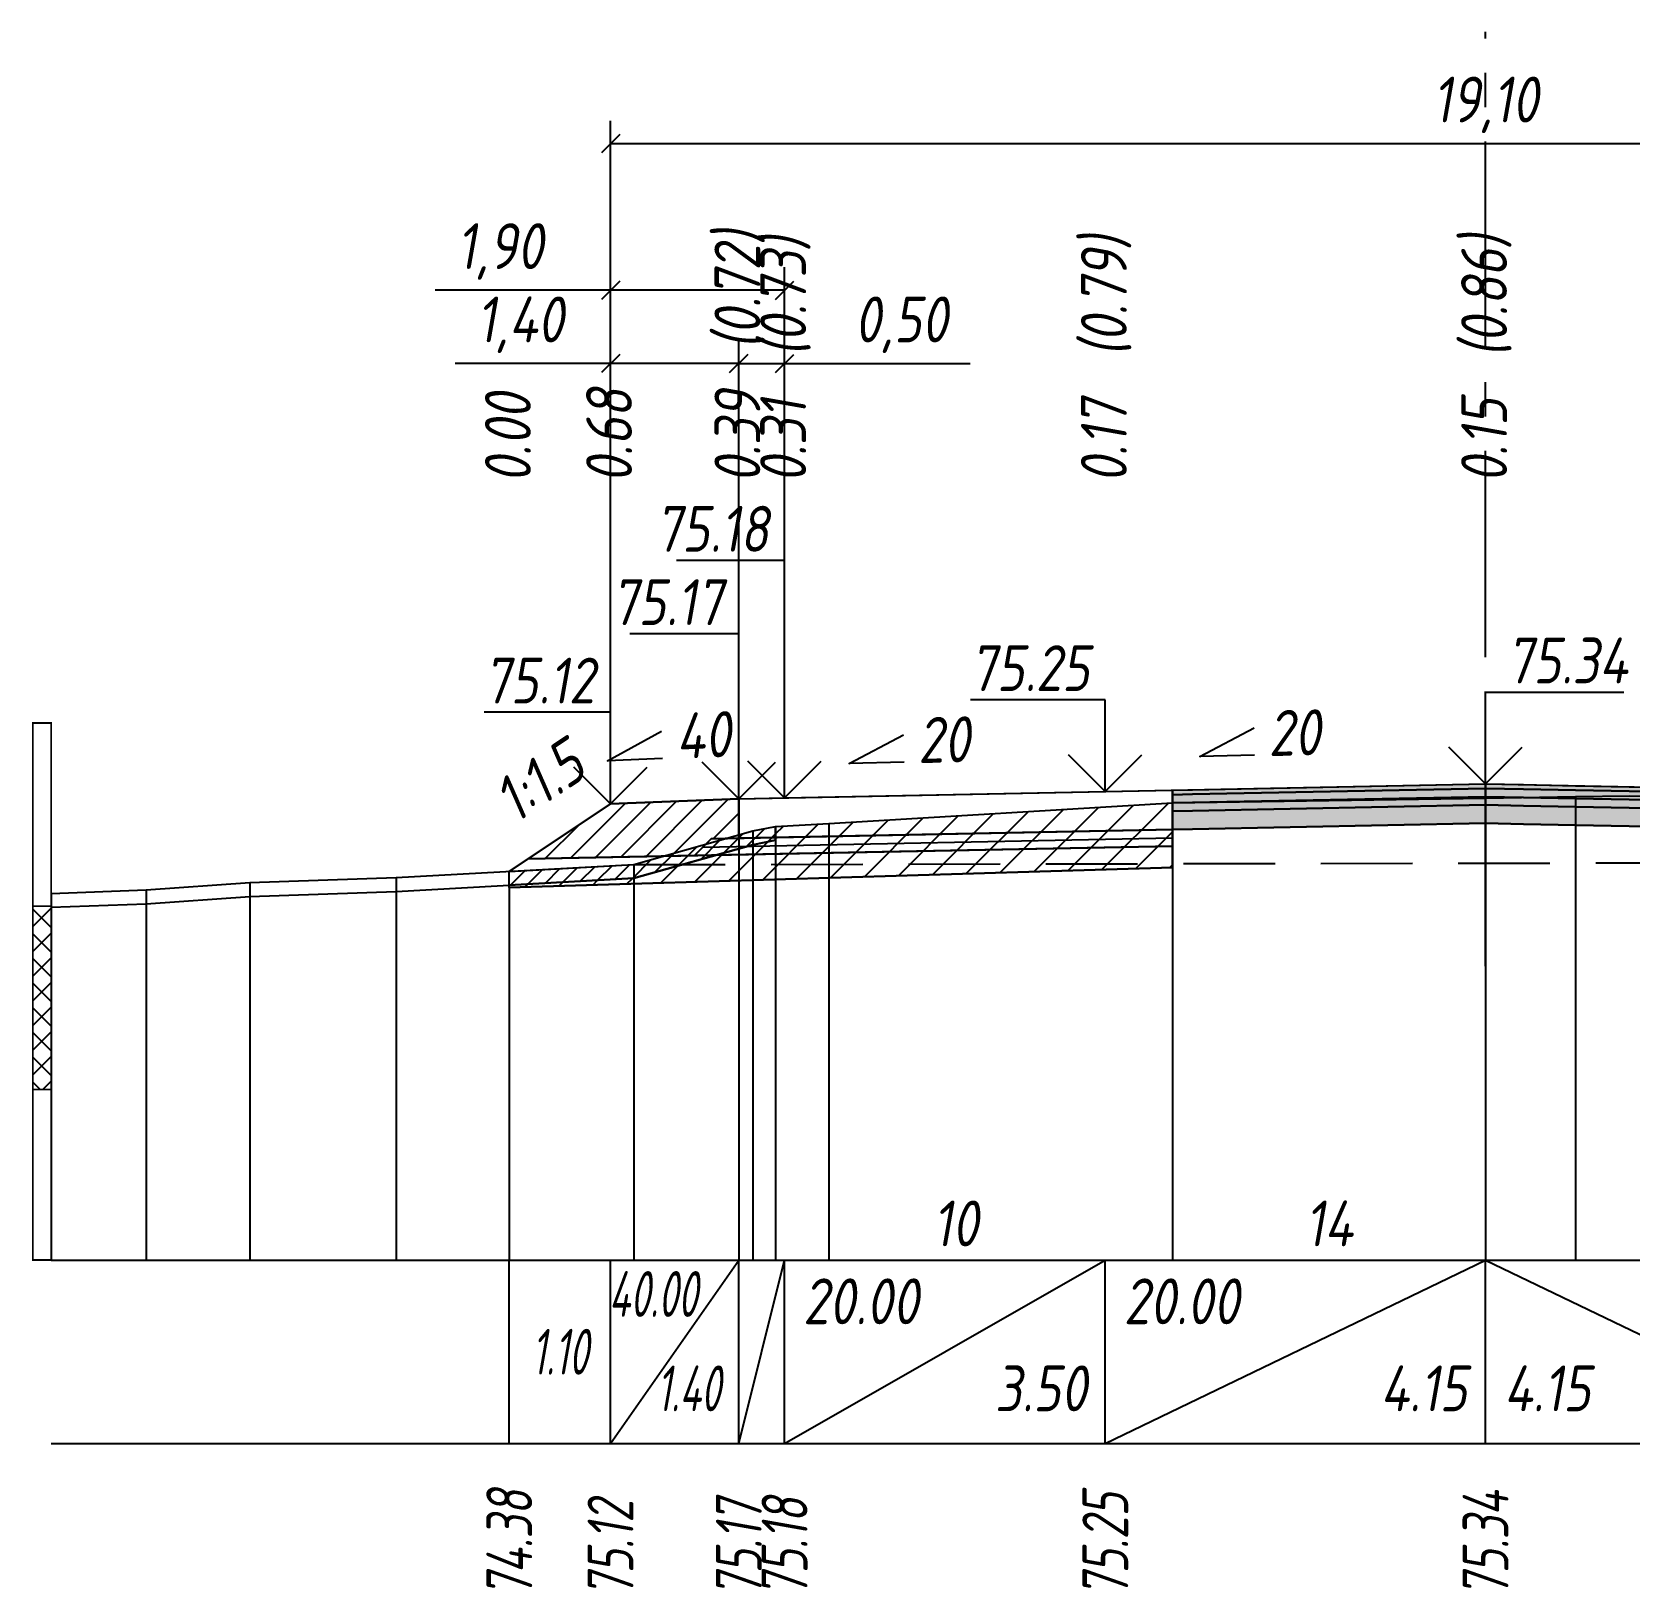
# Model space of a CAD drawing. Extents: x -717 to 1451, y -133302 to 233.
# Drawn here: x 78.9 to 166.1, y -14713.9 to -14629 of the extents above; entities that cross this region are included whole.
import ezdxf
from ezdxf.enums import TextEntityAlignment as Align

# ---------------------------------------------------------------- set-up
doc = ezdxf.new("R2010")
doc.units = 0
doc.linetypes.add('осевая2', pattern=[1.125, 0.75, -0.125, 0.125, -0.125])
doc.linetypes.add('штриховая', pattern=[0.75, 0.5, -0.25])
for name, color, linetype in [('Интерполированный поперечник', 2, 'Continuous'), ('Код_514', 1, 'Continuous'), ('Контур_0', 7, 'Continuous'), ('Контур_2521', 7, 'Continuous'), ('Контур_2564', 7, 'Continuous'), ('Контур_2660', 7, 'Continuous'), ('Контур_2665', 7, 'Continuous'), ('Контур_400', 7, 'Continuous'), ('Контур_508', 7, 'Continuous'), ('Контур_512', 7, 'Continuous'), ('Контур_513', 7, 'Continuous'), ('Контур_818', 7, 'Continuous'), ('Красный поперечник', 1, 'Continuous'), ('Линейка абсолютных высот', 7, 'Continuous'), ('Объём_2501', 7, 'Continuous'), ('Объём_2564', 7, 'Continuous'), ('Объём_2650', 7, 'Continuous'), ('Объём_2660', 7, 'Continuous'), ('Объём_2661', 7, 'Continuous'), ('Объём_2665', 7, 'Continuous'), ('Объём_2666', 7, 'Continuous'), ('Объём_2667', 7, 'Continuous'), ('Объём_2668', 7, 'Continuous'), ('Объём_2669', 7, 'Continuous'), ('Объём_2675', 7, 'Continuous'), ('Объём_2753', 7, 'Continuous'), ('Ось', 1, 'осевая2'), ('Откосы', 7, 'Continuous'), ('Отметки покрытия', 7, 'Continuous'), ('Рабочие отметки', 7, 'Continuous'), ('Рабочие отметки доп.', 7, 'Continuous'), ('Слои выравнивания', 7, 'Continuous'), ('Таблица', 7, 'Continuous'), ('Уклоны проезжей части', 7, 'Continuous'), ('Черный поперечник', 3, 'Continuous')]:
    doc.layers.add(name, color=color, linetype=linetype)
for name, color, linetype, true_color in [('Контур_2540', 2, 'Continuous', 0xffff00), ('Контур_2560', 2, 'Continuous', 0xffff00), ('Контур_2561', 7, 'Continuous', 0xff8040), ('Контур_2562', 3, 'Continuous', 0x00ff00), ('Контур_2563', 7, 'Continuous', 0xff8000), ('Контур_2570', 7, 'Continuous', 0x80ff00), ('Контур_2725', 7, 'Continuous', 0x323232), ('Контур_2736', 4, 'Continuous', 0x00ffff), ('Контур_2737', 4, 'Continuous', 0x00ffff), ('Контур_2738', 4, 'Continuous', 0x00ffff), ('Контур_2739', 4, 'Continuous', 0x00ffff), ('Контур_2741', 4, 'Continuous', 0x00ffff), ('Контур_2742', 4, 'Continuous', 0x00ffff), ('Контур_2743', 4, 'Continuous', 0x00ffff), ('Контур_2744', 7, 'Continuous', 0xa4ffff), ('Контур_2745', 7, 'Continuous', 0xa4ffff), ('Контур_2747', 4, 'Continuous', 0x00ffff), ('Контур_2748', 4, 'Continuous', 0x00ffff), ('Контур_2749', 4, 'Continuous', 0x00ffff), ('Контур_2750', 4, 'Continuous', 0x00ffff), ('Контур_2751', 4, 'Continuous', 0x00ffff), ('Контур_2752', 4, 'Continuous', 0x00ffff), ('Контур_2760', 7, 'Continuous', 0x323232), ('Контур_2761', 7, 'Continuous', 0x323232), ('Контур_2762', 7, 'Continuous', 0x323232), ('Контур_2763', 7, 'Continuous', 0x323232), ('Контур_402', 7, 'Continuous', 0xff6464), ('Контур_703', 4, 'Continuous', 0x00ffff), ('Контур_705', 4, 'Continuous', 0x00ffff), ('Контур_707', 4, 'Continuous', 0x00ffff), ('Контур_720', 131, 'Continuous', 0xaaffff), ('Объём_2500', 7, 'Continuous', 0xc0c0c0), ('Объём_2520', 7, 'Continuous', 0x80ffff), ('Объём_2540', 2, 'Continuous', 0xffff00), ('Объём_2560', 2, 'Continuous', 0xffff00), ('Объём_2561', 7, 'Continuous', 0xff8040), ('Объём_2562', 3, 'Continuous', 0x00ff00), ('Объём_2563', 7, 'Continuous', 0xff8000), ('Объём_2570', 7, 'Continuous', 0x80ff00), ('Объём_2600', 7, 'Continuous', 0x808000), ('Объём_2746', 2, 'Continuous', 0xffff00)]:
    doc.layers.add(name, color=color, linetype=linetype, true_color=true_color)
doc.styles.get("Standard").update_dxf_attribs({"font": 'txt', "height": 2.5})
doc.styles.add('М', font='romand.shx', dxfattribs={"width": 0.8, "oblique": 10, "height": 2.5})
doc.dimstyles.new('ISO-25', dxfattribs={"dimtxt": 2.5, "dimasz": 2.5, "dimexe": 1.25, "dimexo": 0.625, "dimtad": 1, "dimtxsty": 'Standard', "dimcen": 2.5, "dimadec": 0, "dimazin": 0, "dimtfac": 1, "dimtmove": 0, "dimatfit": 3, "dimfxl": 1, "dimarcsym": 0})

# ---------------------------------------------------------------- blocks, each defined once
blk = doc.blocks.new('_Oblique')
at = {"color": 0, "linetype": 'ByBlock', "lineweight": -2}
blk.add_line((-0.5, -0.5), (0.5, 0.5), dxfattribs=at)
blk = doc.blocks.new('*D338')
at = {"color": 0, "lineweight": -2, "transparency": 16777216}
for p, q in [((110.522, -14670.547), (110.522, -14645.827)), ((117.522, -14670.267), (117.522, -14645.827)), ((110.522, -14647.077), (102.054, -14647.077)), ((117.522, -14647.077), (110.522, -14647.077))]:
    blk.add_line(p, q, dxfattribs=at)
at = {"layer": 'Defpoints', "color": 0, "transparency": 16777216}
for p in [(117.522, -14647.077), (110.522, -14671.172), (117.522, -14670.892)]:
    blk.add_point(p, dxfattribs=at)
at = {"color": 0, "lineweight": -2, "transparency": 16777216, "rotation": 180}
blk.add_blockref('_Oblique', (110.522, -14647.077), dxfattribs=at)
at = {"color": 0, "lineweight": -2, "transparency": 16777216}
blk.add_blockref('_Oblique', (117.522, -14647.077), dxfattribs=at)
at = {"color": 0, "transparency": 16777216, "insert": (105.594, -14644.964), "char_height": 2.5, "width": 8.75, "attachment_point": 5, "style": 'М'}
blk.add_mtext('1,40', dxfattribs=at)
blk = doc.blocks.new('*D340')
at = {"color": 0, "lineweight": -2, "transparency": 16777216}
for p, q in [((117.522, -14670.267), (117.522, -14645.827)), ((120.022, -14670.217), (120.022, -14645.827)), ((117.522, -14647.077), (120.022, -14647.077)), ((120.022, -14647.077), (130.148, -14647.077))]:
    blk.add_line(p, q, dxfattribs=at)
at = {"layer": 'Defpoints', "color": 0, "transparency": 16777216}
for p in [(120.022, -14647.077), (117.522, -14670.892), (120.022, -14670.842)]:
    blk.add_point(p, dxfattribs=at)
at = {"color": 0, "lineweight": -2, "transparency": 16777216, "rotation": 180}
blk.add_blockref('_Oblique', (117.522, -14647.077), dxfattribs=at)
at = {"color": 0, "lineweight": -2, "transparency": 16777216}
blk.add_blockref('_Oblique', (120.022, -14647.077), dxfattribs=at)
at = {"color": 0, "transparency": 16777216, "insert": (126.386, -14644.964), "char_height": 2.5, "width": 9.16667, "attachment_point": 5, "style": 'М'}
blk.add_mtext('0,50', dxfattribs=at)
blk = doc.blocks.new('*D343')
at = {"color": 0, "lineweight": -2, "transparency": 16777216}
for p, q in [((110.522, -14670.547), (110.522, -14641.827)), ((120.022, -14670.217), (120.022, -14641.827)), ((110.522, -14643.077), (100.953, -14643.077)), ((120.022, -14643.077), (110.522, -14643.077))]:
    blk.add_line(p, q, dxfattribs=at)
at = {"layer": 'Defpoints', "color": 0, "transparency": 16777216}
for p in [(120.022, -14643.077), (110.522, -14671.172), (120.022, -14670.842)]:
    blk.add_point(p, dxfattribs=at)
at = {"color": 0, "lineweight": -2, "transparency": 16777216, "rotation": 180}
blk.add_blockref('_Oblique', (110.522, -14643.077), dxfattribs=at)
at = {"color": 0, "lineweight": -2, "transparency": 16777216}
blk.add_blockref('_Oblique', (120.022, -14643.077), dxfattribs=at)
at = {"color": 0, "transparency": 16777216, "insert": (104.493, -14640.964), "char_height": 2.5, "width": 8.75, "attachment_point": 5, "style": 'М'}
blk.add_mtext('1,90', dxfattribs=at)
blk = doc.blocks.new('*D344')
at = {"color": 0, "lineweight": -2, "transparency": 16777216}
for p, q in [((110.522, -14670.547), (110.522, -14633.827)), ((206.022, -14670.547), (206.022, -14633.827)), ((110.522, -14635.077), (206.022, -14635.077))]:
    blk.add_line(p, q, dxfattribs=at)
at = {"layer": 'Defpoints', "color": 0, "transparency": 16777216}
for p in [(206.022, -14635.077), (110.522, -14671.172), (206.022, -14671.172)]:
    blk.add_point(p, dxfattribs=at)
at = {"color": 0, "lineweight": -2, "transparency": 16777216, "rotation": 180}
blk.add_blockref('_Oblique', (110.522, -14635.077), dxfattribs=at)
at = {"color": 0, "lineweight": -2, "transparency": 16777216}
blk.add_blockref('_Oblique', (206.022, -14635.077), dxfattribs=at)
at = {"color": 0, "transparency": 16777216, "insert": (158.272, -14632.964), "char_height": 2.5, "width": 10.41667, "attachment_point": 5, "style": 'М'}
blk.add_mtext('19,10', dxfattribs=at)

msp = doc.modelspace()

# ---------------------------------------------------------------- hatches: boundary and pattern name
at = {"layer": 'Линейка абсолютных высот'}
h = msp.add_hatch(dxfattribs=at)
h.set_pattern_fill('ANSI37', scale=0.3, style=0)
h.paths.add_polyline_path([(80, -14686.691), (80, -14676.691), (79, -14676.691), (79, -14686.691)])
at = {"layer": 'Объём_2563'}
h = msp.add_hatch(dxfattribs=at)
h.set_pattern_fill('ANSI31', color=256, scale=0.3)
h.paths.add_polyline_path([(110.522, -14671.109), (117.522, -14670.829), (117.522, -14672.979), (116.022, -14673.009), (115.104, -14673.928), (106.022, -14674.109)])
at = {"layer": 'Объём_2570'}
h = msp.add_hatch(dxfattribs=at)
h.set_pattern_fill('ANSI31', color=256, scale=0.2)
h.paths.add_polyline_path([(119.529, -14673.095), (118.289, -14673.335), (111.786, -14675.169), (105, -14675.541), (105, -14674.791), (111.786, -14674.419), (118.289, -14672.585), (119.529, -14672.345)])
at = {"layer": 'Объём_2600'}
h = msp.add_hatch(dxfattribs=at)
h.set_pattern_fill('ANSI31', color=6, scale=0.4)
h.paths.add_polyline_path([(122.441, -14672.184), (141.193, -14671.051), (141.193, -14674.577), (105, -14675.662), (105, -14675.541), (111.786, -14675.169), (118.289, -14673.335), (119.529, -14673.095), (119.529, -14672.345)])
at = {"layer": 'Слои выравнивания'}
for color, points in [(2, [(141.193, -14670.356), (142.274, -14670.334), (158.272, -14670.014), (158.272, -14670.264), (142.274, -14670.584), (141.193, -14670.606)]), (3, [(141.193, -14670.606), (142.274, -14670.584), (158.272, -14670.264), (158.272, -14670.714), (142.274, -14671.034), (141.193, -14671.056)]), (2, [(158.272, -14670.014), (160.337, -14670.056), (163.188, -14670.113), (166.113, -14670.171), (179.022, -14670.429), (187.809, -14670.605), (190.48, -14670.658), (190.48, -14670.908), (187.809, -14670.855), (179.022, -14670.679), (166.113, -14670.421), (163.188, -14670.363), (160.337, -14670.306), (158.272, -14670.264)]), (3, [(158.272, -14670.264), (160.337, -14670.306), (163.188, -14670.363), (166.113, -14670.421), (179.022, -14670.679), (187.809, -14670.855), (190.48, -14670.908), (190.48, -14671.358), (187.809, -14671.305), (179.022, -14671.129), (166.113, -14670.871), (163.188, -14670.813), (160.337, -14670.756), (158.272, -14670.714)]), (4, [(141.193, -14671.056), (142.274, -14671.034), (158.272, -14670.714), (158.272, -14671.164), (142.274, -14671.484), (141.193, -14671.506)]), (5, [(141.193, -14671.506), (142.274, -14671.484), (158.272, -14671.164), (158.272, -14672.164), (142.274, -14672.484), (141.193, -14672.506)]), (4, [(158.272, -14670.714), (160.337, -14670.756), (163.188, -14670.813), (166.113, -14670.871), (179.022, -14671.129), (187.809, -14671.305), (190.48, -14671.358), (190.48, -14671.808), (187.809, -14671.755), (179.022, -14671.579), (166.113, -14671.321), (163.188, -14671.263), (160.337, -14671.206), (158.272, -14671.164)]), (5, [(158.272, -14671.164), (160.337, -14671.206), (163.188, -14671.263), (166.113, -14671.321), (179.022, -14671.579), (187.809, -14671.755), (190.48, -14671.808), (190.48, -14672.808), (187.809, -14672.755), (179.022, -14672.579), (166.113, -14672.321), (163.188, -14672.263), (160.337, -14672.206), (158.272, -14672.164)])]:
    msp.add_hatch(color=color, dxfattribs=at).paths.add_polyline_path(points)

# ---------------------------------------------------------------- linework, layer by layer
at = {"layer": 'Интерполированный поперечник', "linetype": 'штриховая', "ltscale": 10, "flags": 128}
msp.add_lwpolyline([(111.786, -14674.419), (221.612, -14674.23)], dxfattribs=at)
at = {"layer": 'Код_514'}
for p, q in [((105, -14706), (105, -14696)), ((110.522, -14706), (110.522, -14696)), ((110.522, -14706), (117.522, -14696)), ((117.522, -14706), (117.522, -14696)), ((117.522, -14706), (120.022, -14696)), ((120.022, -14706), (120.022, -14696)), ((120.022, -14706), (137.522, -14696)), ((137.522, -14706), (137.522, -14696)), ((137.522, -14706), (158.272, -14696)), ((158.272, -14706), (158.272, -14696)), ((158.272, -14696), (179.022, -14706))]:
    msp.add_line(p, q, dxfattribs=at)
at = {"layer": 'Контур_0', "flags": 128}
for points in [[(117.522, -14670.829), (141.193, -14670.356), (141.193, -14672.506), (117.522, -14672.979), (117.522, -14670.829), (117.522, -14670.829)], [(110.522, -14671.109), (105, -14674.791), (105, -14674.791), (105, -14674.791), (105, -14674.791), (105, -14674.791), (105, -14674.791), (105, -14674.791), (105, -14674.791), (105, -14674.791), (105, -14674.791), (105, -14674.791), (105, -14674.791), (105, -14674.791), (105, -14674.791), (105, -14674.791)], [(110.522, -14671.109), (105, -14674.791), (105, -14674.791), (105, -14674.791), (105, -14674.791), (105, -14674.791), (105, -14674.791), (105, -14674.791), (105, -14674.791), (105, -14674.791), (105, -14674.791), (105, -14674.791), (105, -14674.791), (105, -14674.791), (105, -14674.791), (105, -14674.791), (105, -14674.791), (105, -14674.791), (105, -14674.791), (105, -14674.791), (105, -14674.791), (105, -14674.791), (105, -14674.791), (105, -14674.791), (105, -14674.791), (105, -14674.791), (105, -14674.791), (105, -14674.791), (105, -14674.791), (105, -14674.791)], [(106.022, -14674.109), (115.104, -14673.928), (116.022, -14673.009), (117.522, -14672.979)], [(116.022, -14673.009), (141.193, -14672.506), (141.193, -14673.406), (115.104, -14673.928), (116.022, -14673.009), (116.022, -14673.009)]]:
    msp.add_lwpolyline(points, dxfattribs=at)
at = {"layer": 'Контур_2521', "color": 250, "flags": 128}
msp.add_lwpolyline([(115.563, -14673.468), (141.193, -14672.956)], dxfattribs=at)
at = {"layer": 'Контур_2540', "flags": 128}
msp.add_lwpolyline([(106.022, -14674.109), (141.193, -14673.406), (141.193, -14674.577), (105, -14675.662), (105, -14674.791), (106.022, -14674.109), (106.022, -14674.109)], dxfattribs=at)
at = {"layer": 'Контур_2560', "flags": 128}
msp.add_lwpolyline([(110.522, -14671.109), (110.522, -14671.109), (110.522, -14671.109), (117.522, -14670.829)], dxfattribs=at)
at = {"layer": 'Контур_2561', "flags": 128}
msp.add_lwpolyline([(117.522, -14670.829), (117.522, -14670.829), (110.522, -14671.109), (110.522, -14671.109), (117.522, -14670.829)], dxfattribs=at)
at = {"layer": 'Контур_2562', "flags": 128}
msp.add_lwpolyline([(110.522, -14671.109), (110.522, -14671.109), (110.522, -14671.109), (110.522, -14671.109), (110.522, -14671.109)], dxfattribs=at)
at = {"layer": 'Контур_2563', "flags": 128}
msp.add_lwpolyline([(110.522, -14671.109), (117.522, -14670.829), (117.522, -14672.979), (116.022, -14673.009), (115.104, -14673.928), (106.022, -14674.109), (110.522, -14671.109), (110.522, -14671.109)], dxfattribs=at)
at = {"layer": 'Контур_2564', "flags": 128}
msp.add_lwpolyline([(110.522, -14671.109), (117.522, -14670.829)], dxfattribs=at)
at = {"layer": 'Контур_2570', "flags": 128}
msp.add_lwpolyline([(80, -14676.75), (85.185, -14676.554), (90.849, -14676.154), (98.828, -14675.879), (111.786, -14675.169), (111.786, -14675.169), (118.289, -14673.335), (119.529, -14673.095), (119.529, -14672.345), (122.441, -14672.184), (141.193, -14671.051), (158.272, -14670.787), (163.188, -14670.712), (166.113, -14670.66)], dxfattribs=at)
at = {"layer": 'Контур_2660', "flags": 128}
msp.add_lwpolyline([(105, -14675.662), (141.193, -14674.577)], dxfattribs=at)
at = {"layer": 'Контур_2665', "flags": 128}
msp.add_lwpolyline([(110.522, -14671.109), (110.522, -14671.109)], dxfattribs=at)
at = {"layer": 'Контур_2725', "flags": 128}
msp.add_lwpolyline([(141.193, -14672.506), (142.274, -14672.484), (158.272, -14672.164), (160.337, -14672.206), (163.188, -14672.263), (166.113, -14672.321), (179.022, -14672.579), (187.809, -14672.755), (190.48, -14672.808)], dxfattribs=at)
at = {"layer": 'Контур_2736', "flags": 128}
msp.add_lwpolyline([(110.522, -14671.109), (105, -14674.791)], dxfattribs=at)
at = {"layer": 'Контур_2737', "flags": 128}
msp.add_lwpolyline([(105, -14674.791), (105, -14674.791)], dxfattribs=at)
at = {"layer": 'Контур_2738', "flags": 128}
msp.add_lwpolyline([(105, -14674.791), (105, -14674.791)], dxfattribs=at)
at = {"layer": 'Контур_2739', "flags": 128}
msp.add_lwpolyline([(105, -14674.791), (105, -14674.791)], dxfattribs=at)
at = {"layer": 'Контур_2741', "flags": 128}
msp.add_lwpolyline([(105, -14674.791), (105, -14674.791)], dxfattribs=at)
at = {"layer": 'Контур_2742', "flags": 128}
msp.add_lwpolyline([(105, -14674.791), (105, -14674.791)], dxfattribs=at)
at = {"layer": 'Контур_2743', "flags": 128}
msp.add_lwpolyline([(105, -14674.791), (105, -14674.791)], dxfattribs=at)
at = {"layer": 'Контур_2744', "flags": 128}
msp.add_lwpolyline([(105, -14674.791), (105, -14674.791)], dxfattribs=at)
msp.add_lwpolyline([(105, -14674.791), (105, -14674.791)], dxfattribs=at)
msp.add_lwpolyline([(105, -14674.791), (105, -14674.791)], dxfattribs=at)
msp.add_lwpolyline([(105, -14674.791), (105, -14674.791)], dxfattribs=at)
msp.add_lwpolyline([(105, -14674.791), (105, -14674.791)], dxfattribs=at)
msp.add_lwpolyline([(105, -14674.791), (105, -14674.791)], dxfattribs=at)
at = {"layer": 'Контур_2745', "flags": 128}
msp.add_lwpolyline([(105, -14674.791), (105, -14674.791)], dxfattribs=at)
msp.add_lwpolyline([(105, -14674.791), (105, -14674.791)], dxfattribs=at)
msp.add_lwpolyline([(105, -14674.791), (105, -14674.791)], dxfattribs=at)
msp.add_lwpolyline([(105, -14674.791), (105, -14674.791)], dxfattribs=at)
msp.add_lwpolyline([(105, -14674.791), (105, -14674.791)], dxfattribs=at)
msp.add_lwpolyline([(105, -14674.791), (105, -14674.791)], dxfattribs=at)
at = {"layer": 'Контур_2747', "flags": 128}
msp.add_lwpolyline([(105, -14674.791), (105, -14674.791)], dxfattribs=at)
at = {"layer": 'Контур_2748', "flags": 128}
msp.add_lwpolyline([(105, -14674.791), (105, -14674.791)], dxfattribs=at)
at = {"layer": 'Контур_2749', "flags": 128}
msp.add_lwpolyline([(105, -14674.791), (105, -14674.791)], dxfattribs=at)
at = {"layer": 'Контур_2750', "flags": 128}
msp.add_lwpolyline([(105, -14674.791), (105, -14674.791)], dxfattribs=at)
at = {"layer": 'Контур_2751', "flags": 128}
msp.add_lwpolyline([(105, -14674.791), (105, -14674.791)], dxfattribs=at)
at = {"layer": 'Контур_2752', "flags": 128}
msp.add_lwpolyline([(105, -14674.791), (105, -14674.791)], dxfattribs=at)
at = {"layer": 'Контур_2760', "flags": 128}
msp.add_lwpolyline([(141.193, -14670.356), (142.274, -14670.334), (158.272, -14670.014), (160.337, -14670.056), (163.188, -14670.113), (166.113, -14670.171), (179.022, -14670.429), (187.809, -14670.605), (190.48, -14670.658)], dxfattribs=at)
at = {"layer": 'Контур_2761', "flags": 128}
msp.add_lwpolyline([(141.193, -14670.606), (142.274, -14670.584), (158.272, -14670.264), (160.337, -14670.306), (163.188, -14670.363), (166.113, -14670.421), (179.022, -14670.679), (187.809, -14670.855), (190.48, -14670.908)], dxfattribs=at)
at = {"layer": 'Контур_2762', "flags": 128}
msp.add_lwpolyline([(141.193, -14671.056), (142.274, -14671.034), (158.272, -14670.714), (160.337, -14670.756), (163.188, -14670.813), (166.113, -14670.871), (179.022, -14671.129), (187.809, -14671.305), (190.48, -14671.358)], dxfattribs=at)
at = {"layer": 'Контур_2763', "flags": 128}
msp.add_lwpolyline([(141.193, -14671.506), (142.274, -14671.484), (158.272, -14671.164), (160.337, -14671.206), (163.188, -14671.263), (166.113, -14671.321), (179.022, -14671.579), (187.809, -14671.755), (190.48, -14671.808)], dxfattribs=at)
at = {"layer": 'Контур_400', "flags": 128}
for points in [[(117.522, -14670.829), (120.022, -14670.779), (120.022, -14670.779), (120.022, -14670.779), (120.022, -14670.779), (120.022, -14670.779), (120.022, -14670.779), (137.522, -14670.429), (158.272, -14670.014)], [(158.272, -14670.014), (179.022, -14670.429), (196.522, -14670.779), (196.522, -14670.779), (196.522, -14670.779), (196.522, -14670.779), (196.522, -14670.779), (196.522, -14670.779), (199.022, -14670.829)]]:
    msp.add_lwpolyline(points, dxfattribs=at)
at = {"layer": 'Контур_402', "flags": 128}
msp.add_lwpolyline([(105, -14675.662), (141.193, -14674.577), (141.193, -14672.506), (158.272, -14672.164), (190.48, -14672.808), (190.48, -14675.03), (212.914, -14675.703)], dxfattribs=at)
at = {"layer": 'Контур_508', "flags": 128}
msp.add_lwpolyline([(105, -14675.662), (141.193, -14674.577), (141.193, -14672.506), (158.272, -14672.164), (190.48, -14672.808), (190.48, -14675.03), (212.914, -14675.703), (213.274, -14675.944), (215.274, -14675.944), (217.835, -14674.237)], dxfattribs=at)
at = {"layer": 'Контур_512', "flags": 128}
msp.add_lwpolyline([(105, -14675.662), (141.193, -14674.577)], dxfattribs=at)
at = {"layer": 'Контур_513', "flags": 128}
msp.add_lwpolyline([(105, -14675.662), (141.193, -14674.577), (141.193, -14672.506), (158.272, -14672.164), (190.48, -14672.808), (190.48, -14675.03), (212.914, -14675.703), (213.274, -14675.944), (215.274, -14675.944), (217.835, -14674.237)], dxfattribs=at)
at = {"layer": 'Контур_703', "flags": 128}
for points in [[(110.522, -14671.109), (105, -14674.791)], [(105, -14674.791), (105, -14674.791)]]:
    msp.add_lwpolyline(points, dxfattribs=at)
at = {"layer": 'Контур_705', "flags": 128}
msp.add_lwpolyline([(105, -14674.791), (105, -14674.791)], dxfattribs=at)
at = {"layer": 'Контур_707', "flags": 128}
msp.add_lwpolyline([(105, -14674.791), (105, -14674.791)], dxfattribs=at)
at = {"layer": 'Контур_720', "flags": 128}
msp.add_lwpolyline([(105, -14674.791), (105, -14674.791)], dxfattribs=at)
at = {"layer": 'Контур_818', "flags": 128}
msp.add_lwpolyline([(105, -14675.541), (111.786, -14675.169), (111.786, -14675.169), (118.289, -14673.335), (119.529, -14673.095), (119.529, -14672.345), (122.441, -14672.184), (141.193, -14671.051), (158.272, -14670.787), (163.188, -14670.712), (166.113, -14670.66), (187.809, -14671.055), (190.48, -14671.096), (211.055, -14672.525), (213.337, -14672.641), (213.337, -14673.391), (217.835, -14674.232)], dxfattribs=at)
at = {"layer": 'Красный поперечник'}
for p, q in [((120.022, -14670.779), (137.522, -14670.429)), ((137.522, -14670.429), (158.272, -14670.014)), ((158.272, -14670.014), (179.022, -14670.429)), ((105, -14674.791), (110.522, -14671.109)), ((110.522, -14671.109), (117.522, -14670.829)), ((117.522, -14670.829), (120.022, -14670.779)), ((141.193, -14674.577), (141.193, -14696)), ((105, -14675.662), (105, -14696))]:
    msp.add_line(p, q, dxfattribs=at)
at = {"layer": 'Линейка абсолютных высот', "color": 7, "const_width": 0.1, "flags": 128}
for points in [[(80, -14676.691), (80, -14666.691), (79, -14666.691), (79, -14676.691), (80, -14676.691)], [(80, -14686.691), (80, -14676.691), (79, -14676.691), (79, -14686.691), (80, -14686.691)], [(80, -14696), (80, -14686.691), (79, -14686.691), (79, -14696), (80, -14696)]]:
    msp.add_lwpolyline(points, dxfattribs=at)
at = {"layer": 'Объём_2500', "flags": 128}
msp.add_lwpolyline([(117.522, -14670.829), (141.193, -14670.356), (141.193, -14672.506), (117.522, -14672.979), (117.522, -14670.829), (117.522, -14670.829)], dxfattribs=at)
at = {"layer": 'Объём_2501', "flags": 128}
for points in [[(117.522, -14670.829), (120.022, -14670.779), (120.022, -14670.779), (120.022, -14670.779), (120.022, -14670.779), (120.022, -14670.779), (120.022, -14670.779), (137.522, -14670.429), (158.272, -14670.014)], [(158.272, -14670.014), (179.022, -14670.429), (196.522, -14670.779), (196.522, -14670.779), (196.522, -14670.779), (196.522, -14670.779), (196.522, -14670.779), (196.522, -14670.779), (199.022, -14670.829)]]:
    msp.add_lwpolyline(points, dxfattribs=at)
at = {"layer": 'Объём_2520', "color": 250, "flags": 128}
msp.add_lwpolyline([(116.022, -14673.009), (141.193, -14672.506), (141.193, -14673.406), (115.104, -14673.928), (116.022, -14673.009), (116.022, -14673.009)], dxfattribs=at)
at = {"layer": 'Объём_2540', "flags": 128}
msp.add_lwpolyline([(106.022, -14674.109), (141.193, -14673.406), (141.193, -14674.577), (105, -14675.662), (105, -14674.791), (106.022, -14674.109), (106.022, -14674.109)], dxfattribs=at)
at = {"layer": 'Объём_2560', "flags": 128}
msp.add_lwpolyline([(110.522, -14671.109), (110.522, -14671.109), (110.522, -14671.109), (117.522, -14670.829)], dxfattribs=at)
at = {"layer": 'Объём_2561', "flags": 128}
msp.add_lwpolyline([(117.522, -14670.829), (117.522, -14670.829), (110.522, -14671.109), (110.522, -14671.109), (117.522, -14670.829)], dxfattribs=at)
at = {"layer": 'Объём_2562', "flags": 128}
msp.add_lwpolyline([(110.522, -14671.109), (110.522, -14671.109), (110.522, -14671.109), (110.522, -14671.109), (110.522, -14671.109)], dxfattribs=at)
at = {"layer": 'Объём_2563', "color": 250, "flags": 128}
msp.add_lwpolyline([(110.522, -14671.109), (117.522, -14670.829), (117.522, -14672.979), (116.022, -14673.009), (115.104, -14673.928), (106.022, -14674.109), (110.522, -14671.109), (110.522, -14671.109)], dxfattribs=at)
at = {"layer": 'Объём_2564', "flags": 128}
msp.add_lwpolyline([(110.522, -14671.109), (117.522, -14670.829)], dxfattribs=at)
at = {"layer": 'Объём_2570', "flags": 128}
msp.add_lwpolyline([(119.529, -14673.095), (118.289, -14673.335), (111.786, -14675.169), (105, -14675.541), (105, -14674.791), (111.786, -14674.419), (118.289, -14672.585), (119.529, -14672.345), (119.529, -14673.095), (119.529, -14673.095)], dxfattribs=at)
at = {"layer": 'Объём_2650', "color": 6, "flags": 128}
msp.add_lwpolyline([(122.441, -14672.184), (141.193, -14671.051), (141.193, -14674.577), (105, -14675.662), (105, -14675.541), (111.786, -14675.169), (118.289, -14673.335), (119.529, -14673.095), (119.529, -14672.345), (122.441, -14672.184), (122.441, -14672.184)], dxfattribs=at)
at = {"layer": 'Объём_2660', "flags": 128}
msp.add_lwpolyline([(105, -14675.662), (141.193, -14674.577)], dxfattribs=at)
at = {"layer": 'Объём_2661', "flags": 128}
msp.add_lwpolyline([(110.522, -14671.109), (105, -14674.791)], dxfattribs=at)
at = {"layer": 'Объём_2665', "flags": 128}
msp.add_lwpolyline([(110.522, -14671.109), (110.522, -14671.109)], dxfattribs=at)
at = {"layer": 'Объём_2666', "flags": 128}
msp.add_lwpolyline([(110.522, -14671.109), (105, -14674.791)], dxfattribs=at)
at = {"layer": 'Объём_2667', "flags": 128}
msp.add_lwpolyline([(105, -14674.791), (105, -14674.791)], dxfattribs=at)
msp.add_lwpolyline([(105, -14674.791), (105, -14674.791)], dxfattribs=at)
at = {"layer": 'Объём_2668', "flags": 128}
msp.add_lwpolyline([(105, -14674.791), (105, -14674.791)], dxfattribs=at)
msp.add_lwpolyline([(105, -14674.791), (105, -14674.791)], dxfattribs=at)
at = {"layer": 'Объём_2669', "flags": 128}
msp.add_lwpolyline([(105, -14674.791), (105, -14674.791)], dxfattribs=at)
msp.add_lwpolyline([(105, -14674.791), (105, -14674.791)], dxfattribs=at)
at = {"layer": 'Объём_2675', "flags": 128}
msp.add_lwpolyline([(105, -14674.791), (105, -14674.791)], dxfattribs=at)
msp.add_lwpolyline([(105, -14674.791), (105, -14674.791)], dxfattribs=at)
msp.add_lwpolyline([(105, -14674.791), (105, -14674.791)], dxfattribs=at)
msp.add_lwpolyline([(105, -14674.791), (105, -14674.791)], dxfattribs=at)
msp.add_lwpolyline([(105, -14674.791), (105, -14674.791)], dxfattribs=at)
msp.add_lwpolyline([(105, -14674.791), (105, -14674.791)], dxfattribs=at)
msp.add_lwpolyline([(105, -14674.791), (105, -14674.791)], dxfattribs=at)
msp.add_lwpolyline([(105, -14674.791), (105, -14674.791)], dxfattribs=at)
msp.add_lwpolyline([(105, -14674.791), (105, -14674.791)], dxfattribs=at)
msp.add_lwpolyline([(105, -14674.791), (105, -14674.791)], dxfattribs=at)
msp.add_lwpolyline([(105, -14674.791), (105, -14674.791)], dxfattribs=at)
msp.add_lwpolyline([(105, -14674.791), (105, -14674.791)], dxfattribs=at)
at = {"layer": 'Объём_2746', "flags": 128}
msp.add_lwpolyline([(111.786, -14675.169), (118.289, -14673.335), (119.529, -14673.095), (119.529, -14672.345), (122.441, -14672.184), (141.193, -14671.051), (141.193, -14674.577), (105, -14675.662), (105, -14675.541), (111.786, -14675.169), (111.786, -14675.169)], dxfattribs=at)
at = {"layer": 'Объём_2753', "flags": 128}
msp.add_lwpolyline([(141.193, -14670.356), (141.193, -14670.356)], dxfattribs=at)
at = {"layer": 'Ось', "ltscale": 15}
msp.add_line((158.272, -14679.971), (158.272, -14628.985), dxfattribs=at)
at = {"layer": 'Откосы', "color": 1, "flags": 128}
for points in [[(145.672, -14668.455), (142.672, -14668.515), (145.642, -14666.955)], [(113.36, -14668.63), (110.362, -14668.75), (113.3, -14667.131)], [(126.547, -14668.837), (123.547, -14668.897), (126.517, -14667.338)]]:
    msp.add_lwpolyline(points, dxfattribs=at)
at = {"layer": 'Отметки покрытия', "color": 1}
for p, q in [((120.022, -14657.829), (114.122, -14657.829)), ((120.022, -14670.779), (120.022, -14657.829)), ((117.522, -14661.829), (111.572, -14661.829)), ((117.522, -14670.829), (117.522, -14661.829)), ((158.272, -14670.014), (158.272, -14665.014)), ((158.272, -14665.014), (165.822, -14665.014)), ((110.522, -14666.109), (103.622, -14666.109)), ((110.522, -14671.109), (110.522, -14666.109)), ((137.522, -14665.429), (130.172, -14665.429)), ((137.522, -14670.429), (137.522, -14665.429)), ((137.522, -14670.429), (135.522, -14668.429)), ((137.522, -14670.429), (139.522, -14668.429)), ((158.272, -14670.014), (156.272, -14668.014)), ((158.272, -14670.014), (160.272, -14668.014)), ((110.522, -14671.109), (108.522, -14669.109)), ((110.522, -14671.109), (112.522, -14669.109)), ((117.522, -14670.829), (115.522, -14668.829)), ((117.522, -14670.829), (119.522, -14668.829)), ((120.022, -14670.779), (118.022, -14668.779)), ((120.022, -14670.779), (122.022, -14668.779))]:
    msp.add_line(p, q, dxfattribs=at)
at = {"layer": 'Слои выравнивания'}
for p, q in [((141.193, -14670.356), (141.193, -14696)), ((158.272, -14670.014), (158.272, -14696)), ((117.522, -14670.829), (117.522, -14696))]:
    msp.add_line(p, q, dxfattribs=at)
at = {"layer": 'Слои выравнивания', "color": 2, "flags": 128}
for points in [[(141.193, -14670.356), (142.274, -14670.334), (158.272, -14670.014), (158.272, -14670.264), (142.274, -14670.584), (141.193, -14670.606)], [(158.272, -14670.014), (160.337, -14670.056), (163.188, -14670.113), (166.113, -14670.171), (179.022, -14670.429), (187.809, -14670.605), (190.48, -14670.658), (190.48, -14670.908), (187.809, -14670.855), (179.022, -14670.679), (166.113, -14670.421), (163.188, -14670.363), (160.337, -14670.306), (158.272, -14670.264)]]:
    msp.add_lwpolyline(points, close=True, dxfattribs=at)
at = {"layer": 'Слои выравнивания', "color": 3, "flags": 128}
for points in [[(141.193, -14670.606), (142.274, -14670.584), (158.272, -14670.264), (158.272, -14670.714), (142.274, -14671.034), (141.193, -14671.056)], [(158.272, -14670.264), (160.337, -14670.306), (163.188, -14670.363), (166.113, -14670.421), (179.022, -14670.679), (187.809, -14670.855), (190.48, -14670.908), (190.48, -14671.358), (187.809, -14671.305), (179.022, -14671.129), (166.113, -14670.871), (163.188, -14670.813), (160.337, -14670.756), (158.272, -14670.714)]]:
    msp.add_lwpolyline(points, close=True, dxfattribs=at)
at = {"layer": 'Слои выравнивания', "color": 4, "flags": 128}
for points in [[(141.193, -14671.056), (142.274, -14671.034), (158.272, -14670.714), (158.272, -14671.164), (142.274, -14671.484), (141.193, -14671.506)], [(158.272, -14670.714), (160.337, -14670.756), (163.188, -14670.813), (166.113, -14670.871), (179.022, -14671.129), (187.809, -14671.305), (190.48, -14671.358), (190.48, -14671.808), (187.809, -14671.755), (179.022, -14671.579), (166.113, -14671.321), (163.188, -14671.263), (160.337, -14671.206), (158.272, -14671.164)]]:
    msp.add_lwpolyline(points, close=True, dxfattribs=at)
at = {"layer": 'Слои выравнивания', "color": 5, "flags": 128}
for points in [[(141.193, -14671.506), (142.274, -14671.484), (158.272, -14671.164), (158.272, -14672.164), (142.274, -14672.484), (141.193, -14672.506)], [(158.272, -14671.164), (160.337, -14671.206), (163.188, -14671.263), (166.113, -14671.321), (179.022, -14671.579), (187.809, -14671.755), (190.48, -14671.808), (190.48, -14672.808), (187.809, -14672.755), (179.022, -14672.579), (166.113, -14672.321), (163.188, -14672.263), (160.337, -14672.206), (158.272, -14672.164)]]:
    msp.add_lwpolyline(points, close=True, dxfattribs=at)
at = {"layer": 'Таблица'}
for p, q in [((80, -14696), (242.835, -14696)), ((80, -14706), (242.835, -14706))]:
    msp.add_line(p, q, dxfattribs=at)
at = {"layer": 'Черный поперечник', "color": 7}
for p, q in [((141.193, -14671.051), (141.193, -14696)), ((158.272, -14670.787), (158.272, -14696)), ((163.188, -14670.712), (163.188, -14696)), ((122.441, -14672.184), (122.441, -14696)), ((118.289, -14672.585), (118.289, -14696)), ((119.529, -14672.345), (119.529, -14696)), ((111.786, -14674.419), (111.786, -14696)), ((90.849, -14675.404), (90.849, -14696)), ((98.828, -14675.129), (98.828, -14696)), ((80, -14676), (80, -14696)), ((85.185, -14675.804), (85.185, -14696))]:
    msp.add_line(p, q, dxfattribs=at)
at = {"layer": 'Черный поперечник', "flags": 128}
msp.add_lwpolyline([(80, -14676), (85.185, -14675.804), (90.849, -14675.404), (98.828, -14675.129), (111.786, -14674.419), (118.289, -14672.585), (119.529, -14672.345), (122.441, -14672.184), (141.193, -14671.051), (158.272, -14670.787), (163.188, -14670.712), (166.113, -14670.66), (187.809, -14671.055), (190.48, -14671.096), (211.055, -14672.525), (213.337, -14672.641), (219.877, -14673.864), (221.612, -14674.23), (231.346, -14672.051), (233.131, -14671.76), (235.877, -14671.681), (242.835, -14671.824)], dxfattribs=at)

# ---------------------------------------------------------------- texts
at = {"layer": 'Код_514', "style": 'М', "oblique": 10}
for s, width, p in [('40.00', 0.6, (110.419, -14696.599)), ('20.00', 0.8, (121.022, -14697)), ('20.00', 0.8, (138.522, -14697))]:
    msp.add_text(s, height=2.5, dxfattribs=dict(at, width=width)).set_placement(p, align=Align.TOP_LEFT)
at = {"layer": 'Код_514', "style": 'М', "oblique": 10, "width": 0.6}
msp.add_text('1.10', height=2.5, dxfattribs=at).set_placement((107.761, -14701), align=Align.MIDDLE_CENTER)
at = {"layer": 'Код_514', "style": 'М', "oblique": 10}
for s, width, p in [('1.40', 0.6, (116.522, -14705)), ('3.50', 0.8, (136.522, -14705)), ('4.15', 0.8, (157.272, -14705))]:
    msp.add_text(s, height=2.5, dxfattribs=dict(at, width=width)).set_placement(p, align=Align.BOTTOM_RIGHT)
at = {"layer": 'Код_514', "style": 'М', "oblique": 10, "width": 0.8}
msp.add_text('4.15', height=2.5, dxfattribs=at).set_placement((159.272, -14705), align=Align.BOTTOM_LEFT)
at = {"layer": 'Код_514', "style": 'М', "oblique": 10, "width": 0.7}
for s, p in [('74.38', (105, -14714.382)), ('75.17', (117.522, -14714.382)), ('75.18', (120.022, -14714.382)), ('75.25', (137.522, -14714.382)), ('75.34', (158.272, -14714.382)), ('75.12', (110.522, -14714.382))]:
    msp.add_text(s, height=2.5, rotation=90, dxfattribs=at).set_placement(p, align=Align.MIDDLE_LEFT)
at = {"layer": 'Отметки покрытия', "color": 1, "style": 'М', "oblique": 10, "width": 0.8}
for s, p in [('75.18', (119.163, -14658.098)), ('75.17', (116.663, -14662.098)), ('75.25', (136.663, -14665.698)), ('75.12', (109.663, -14666.378))]:
    msp.add_text(s, height=2.5, dxfattribs=at).set_placement(p, align=Align.BOTTOM_RIGHT)
msp.add_text('75.34', height=2.5, dxfattribs=at).set_placement((159.413, -14665.283), align=Align.BOTTOM_LEFT)
at = {"layer": 'Рабочие отметки', "color": 1, "style": 'М', "oblique": 10, "width": 0.8}
for s, p in [('0.00', (104.922, -14653.579)), ('0.68', (110.444, -14653.579)), ('0.39', (117.444, -14653.579)), ('0.31', (119.944, -14653.579)), ('0.17', (137.444, -14653.579)), ('0.15', (158.194, -14653.579))]:
    msp.add_text(s, height=2.5, rotation=90, dxfattribs=at).set_placement(p, align=Align.MIDDLE_LEFT)
at = {"layer": 'Рабочие отметки доп.', "color": 1, "style": 'М', "oblique": 10, "width": 0.8}
for s, p in [('(0.72)', (117.444, -14646.279)), ('(0.73)', (119.944, -14646.679)), ('(0.79)', (137.444, -14646.679)), ('(0.86)', (158.194, -14646.729))]:
    msp.add_text(s, height=2.5, rotation=90, dxfattribs=at).set_placement(p, align=Align.MIDDLE_LEFT)
at = {"layer": 'Слои выравнивания', "style": 'М', "oblique": 10, "width": 0.8}
for s, p in [('10', (129.357, -14696)), ('14', (149.732, -14696))]:
    msp.add_text(s, height=2.5, dxfattribs=at).set_placement(p, align=Align.BOTTOM_CENTER)
at = {"layer": 'Уклоны проезжей части', "color": 1, "style": 'М', "oblique": 10, "width": 0.8}
for s, rotation, p in [('40', 2.29061, (115.664, -14669.346)), ('20', 1.14576, (147.877, -14669.222)), ('20', 1.14576, (128.752, -14669.604)), ('1:1.5', 33.69007, (107.759, -14671.504))]:
    msp.add_text(s, height=2.5, rotation=rotation, dxfattribs=at).set_placement(p, align=Align.BOTTOM_CENTER)

# ---------------------------------------------------------------- dimensions: what is measured, and where the dimension line sits
at = {"color": 5}
dim = msp.add_linear_dim(base=(206.022, -14635.077), p1=(110.522, -14671.172), p2=(206.022, -14671.172), angle=180, dimstyle='ISO-25', override={"dimasz": 1, "dimlfac": 0.2, "dimzin": 0, "dimtxsty": 'М', "dimblk1": 'Oblique', "dimblk2": 'Oblique', "dimsah": 1}, dxfattribs=at)
dim.commit()
dim.dimension.update_dxf_attribs({"geometry": '*D344', "text_midpoint": (158.272, -14632.964)})
for base, p1, p2, picture, middle in [((120.022, -14643.077), (110.522, -14671.172), (120.022, -14670.842), '*D343', (104.493, -14643.077)), ((117.522, -14647.077), (110.522, -14671.172), (117.522, -14670.892), '*D338', (105.594, -14647.077)), ((120.022, -14647.077), (117.522, -14670.892), (120.022, -14670.842), '*D340', (126.386, -14647.077))]:
    dim = msp.add_linear_dim(base=base, p1=p1, p2=p2, angle=180, dimstyle='ISO-25', override={"dimasz": 1, "dimlfac": 0.2, "dimzin": 0, "dimtxsty": 'М', "dimblk1": 'Oblique', "dimblk2": 'Oblique', "dimsah": 1}, dxfattribs=at)
    dim.commit()
    dim.dimension.update_dxf_attribs({"geometry": picture, "text_midpoint": middle, "dimtype": 160})

doc.saveas('drawing.dxf')
